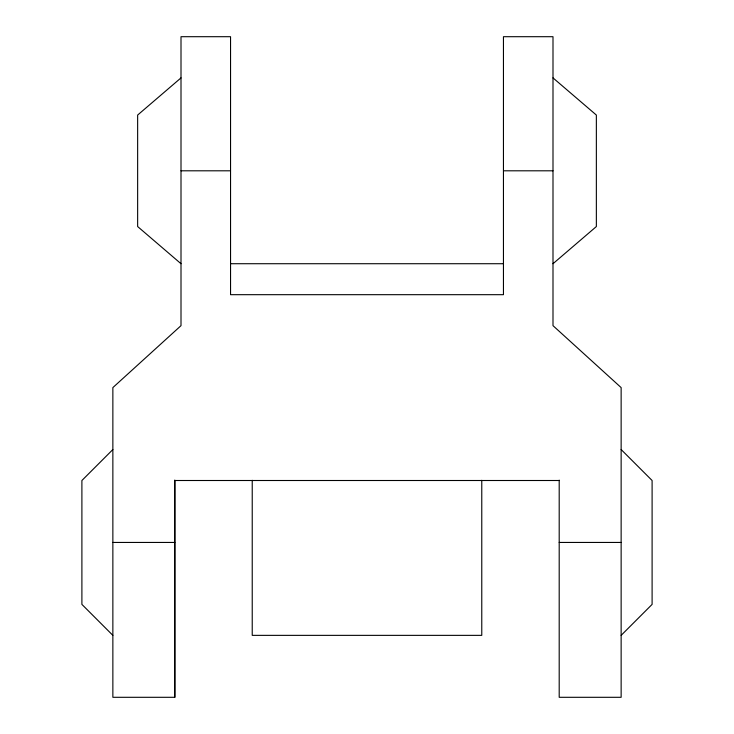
<?xml version="1.0" encoding="UTF-8"?>
<svg xmlns="http://www.w3.org/2000/svg" width="734" height="734" viewBox="0 0 734 734"><rect width="100%" height="100%" fill="white"/><g stroke="black" fill="none" stroke-linecap="round" stroke-linejoin="round"><path stroke-width="1.1" d="M559.198 480.146L559.198 697.3L621.138 697.3L621.138 387.598L552.996 325.657L552.996 36.7L503.451 36.7L503.451 294.683L230.549 294.683L230.549 36.7L181.004 36.7L181.004 325.657L112.862 387.598L112.862 697.3L174.802 697.3L174.811 480.366M252.23 480.32L252.23 635.36L481.77 635.36L481.77 480.32M112.862 449.538L81.896 480.504L81.896 604.385L112.862 635.36M621.138 635.36L652.104 604.385L652.104 480.504L621.138 449.538M181.004 77.896L137.643 115.055L137.643 226.549L181.004 263.717M552.996 263.717L596.357 226.549L596.357 115.055L552.996 77.896M181.004 170.802L230.549 170.802M503.451 170.802L552.996 170.802M230.549 263.717L503.451 263.717M174.802 480.504L559.198 480.504M112.862 542.444L174.802 542.444M559.198 542.444L621.138 542.444M174.802 480.146L174.802 697.3"/></g></svg>
